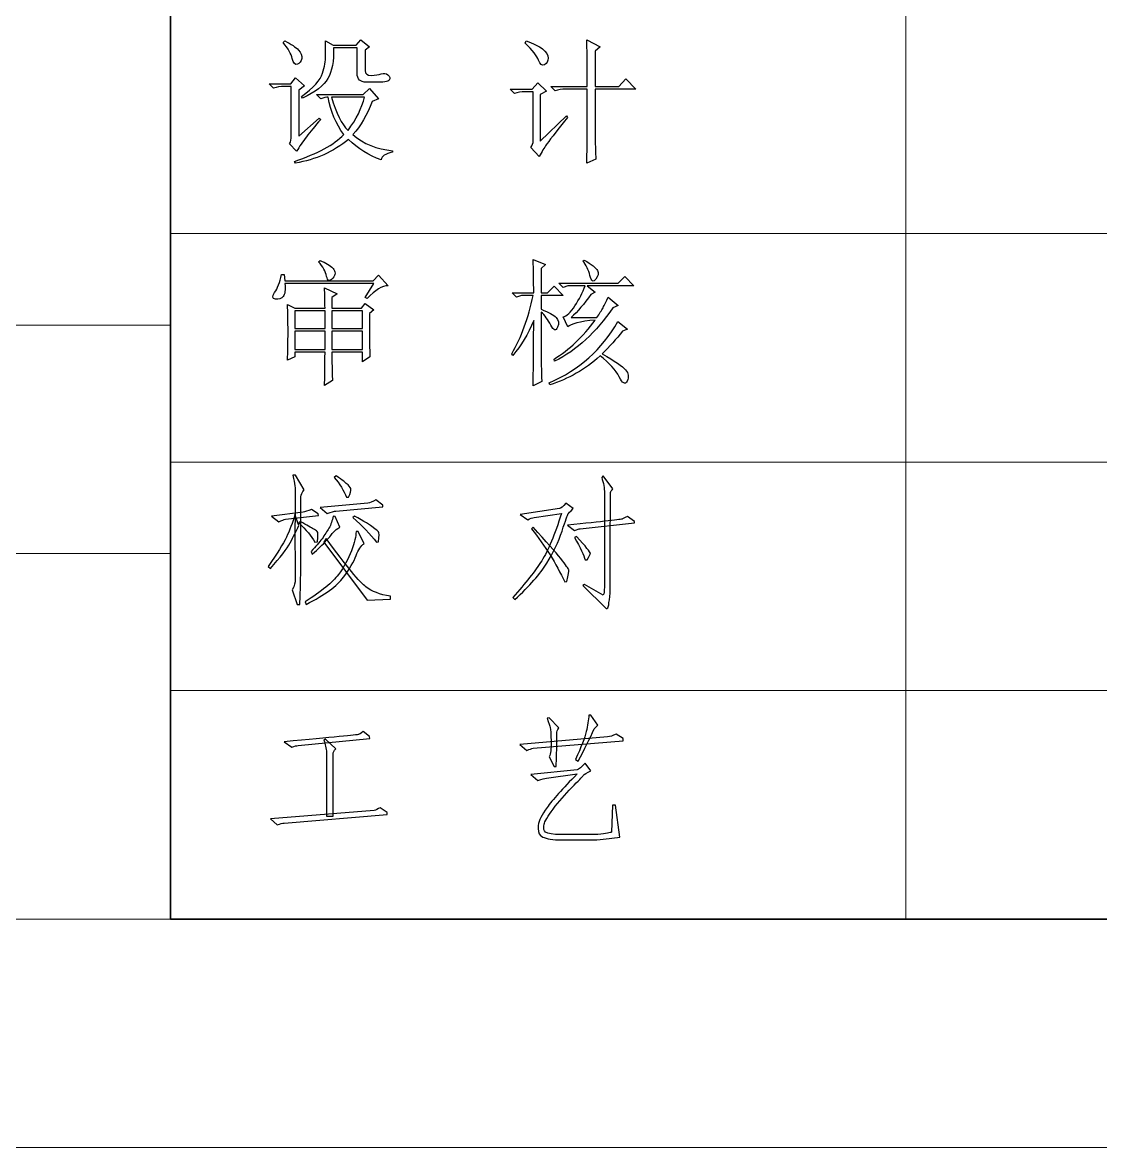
# Model space of a CAD drawing. Header units: millimetres. Extents: x 958 to 3026, y 447 to 1692.
# Drawn here: x 1057 to 1155.8, y 447.1 to 550.3 of the extents above; entities that cross this region are included whole.
import ezdxf

# ---------------------------------------------------------------- set-up
doc = ezdxf.new("R2010")
doc.units = ezdxf.units.MM
doc.layers.add('layer 1', color=7, linetype='Continuous')

msp = doc.modelspace()

# ---------------------------------------------------------------- linework, layer by layer
at = {"layer": 'layer 1', "lineweight": 35}
for points in [[(1070.528, 1671.519), (1070.528, 1671.519), (1070.528, 468.048), (1070.528, 468.048)], [(1070.528, 468.048), (1070.528, 468.048), (1880.183, 468.048), (1880.183, 468.048)]]:
    msp.add_open_spline(points, degree=3, dxfattribs=at)
at = {"layer": 'layer 1', "color": 1, "lineweight": 9}
for points in [[(1070.528, 656.745), (1070.528, 656.745), (1070.528, 468.048), (1070.528, 468.048)], [(1137.999, 656.745), (1137.999, 656.745), (1137.999, 468.048), (1137.999, 468.048)], [(1340.413, 530.947), (1340.413, 530.947), (1070.528, 530.947), (1070.528, 530.947)], [(1070.528, 522.56), (1070.528, 522.56), (958.076, 522.56), (958.076, 522.56)], [(1070.528, 522.56), (1070.528, 522.56), (1070.528, 522.56), (1070.528, 522.56)], [(1340.413, 509.98), (1340.413, 509.98), (1070.528, 509.98), (1070.528, 509.98)], [(1070.528, 501.594), (1070.528, 501.594), (958.076, 501.594), (958.076, 501.594)], [(1070.528, 501.594), (1070.528, 501.594), (1070.528, 501.594), (1070.528, 501.594)], [(1610.298, 489.014), (1610.298, 489.014), (1070.528, 489.014), (1070.528, 489.014)], [(1070.528, 468.048), (1070.528, 468.048), (958.076, 468.048), (958.076, 468.048)], [(1070.528, 468.048), (1070.528, 468.048), (1070.528, 468.048), (1070.528, 468.048)], [(958.076, 447.081), (958.076, 447.081), (1902.673, 447.081), (1902.673, 447.081)]]:
    msp.add_open_spline(points, degree=3, dxfattribs=at)
at = {"layer": 'layer 1', "color": 1}
for points, knots in [([(1080.878, 548.486), (1081.335, 547.928), (1081.614, 547.437), (1081.712, 547.01), (1081.712, 547.01), (1081.811, 546.584), (1081.966, 546.412), (1082.18, 546.494), (1082.18, 546.494), (1082.392, 546.576), (1082.524, 546.747), (1082.572, 547.01), (1082.572, 547.01), (1082.622, 547.272), (1082.524, 547.534), (1082.276, 547.796), (1082.276, 547.796), (1082.031, 548.058), (1081.614, 548.337), (1081.025, 548.632), (1081.025, 548.632), (1081.025, 548.632), (1080.878, 548.486), (1080.878, 548.486)], [0, 0, 0, 0, 0.1666667, 0.1666667, 0.1666667, 0.1666667, 0.3333333, 0.3333333, 0.3333333, 0.3333333, 0.5, 0.5, 0.5, 0.5, 0.6666667, 0.6666667, 0.6666667, 0.6666667, 0.8333333, 0.8333333, 0.8333333, 0.8333333, 1, 1, 1, 1]), ([(1088.394, 545.93), (1088.394, 545.93), (1088.394, 547.796), (1088.394, 547.796), (1088.394, 547.796), (1088.394, 547.796), (1088.789, 548.091), (1088.789, 548.091), (1088.789, 548.091), (1088.789, 548.091), (1088.002, 548.731), (1088.002, 548.731), (1088.002, 548.731), (1088.002, 548.731), (1087.56, 548.238), (1087.56, 548.238), (1087.56, 548.238), (1087.56, 548.238), (1085.447, 548.238), (1085.447, 548.238), (1085.447, 548.238), (1085.447, 548.238), (1084.759, 548.632), (1084.759, 548.632), (1084.759, 548.632), (1084.759, 548.173), (1084.759, 547.714), (1084.759, 547.257), (1084.759, 547.257), (1084.759, 546.798), (1084.669, 546.265), (1084.488, 545.659), (1084.488, 545.659), (1084.308, 545.053), (1083.662, 544.341), (1082.547, 543.521), (1082.547, 543.521), (1082.547, 543.521), (1082.645, 543.374), (1082.645, 543.374), (1082.645, 543.374), (1083.826, 543.932), (1084.604, 544.538), (1084.981, 545.192), (1084.981, 545.192), (1085.356, 545.848), (1085.528, 546.781), (1085.497, 547.993), (1085.497, 547.993), (1085.497, 547.993), (1087.659, 547.993), (1087.659, 547.993), (1087.659, 547.993), (1087.659, 547.993), (1087.659, 545.634), (1087.659, 545.634), (1087.659, 545.634), (1087.659, 545.11), (1087.937, 544.848), (1088.493, 544.848), (1088.493, 544.848), (1088.493, 544.848), (1089.279, 544.848), (1089.279, 544.848), (1089.279, 544.848), (1090.065, 544.817), (1090.508, 544.882), (1090.606, 545.045), (1090.606, 545.045), (1090.705, 545.209), (1090.663, 545.364), (1090.485, 545.513), (1090.485, 545.513), (1090.305, 545.659), (1090.099, 545.691), (1089.871, 545.609), (1089.871, 545.609), (1089.64, 545.527), (1089.338, 545.479), (1088.961, 545.462), (1088.961, 545.462), (1088.583, 545.445), (1088.394, 545.603), (1088.394, 545.93)], [0, 0, 0, 0, 0.047619, 0.047619, 0.047619, 0.047619, 0.0952381, 0.0952381, 0.0952381, 0.0952381, 0.1428571, 0.1428571, 0.1428571, 0.1428571, 0.1904762, 0.1904762, 0.1904762, 0.1904762, 0.2380952, 0.2380952, 0.2380952, 0.2380952, 0.2857143, 0.2857143, 0.2857143, 0.2857143, 0.3333333, 0.3333333, 0.3333333, 0.3333333, 0.3809524, 0.3809524, 0.3809524, 0.3809524, 0.4285714, 0.4285714, 0.4285714, 0.4285714, 0.4761905, 0.4761905, 0.4761905, 0.4761905, 0.5238095, 0.5238095, 0.5238095, 0.5238095, 0.5714286, 0.5714286, 0.5714286, 0.5714286, 0.6190476, 0.6190476, 0.6190476, 0.6190476, 0.6666667, 0.6666667, 0.6666667, 0.6666667, 0.7142857, 0.7142857, 0.7142857, 0.7142857, 0.7619048, 0.7619048, 0.7619048, 0.7619048, 0.8095238, 0.8095238, 0.8095238, 0.8095238, 0.8571429, 0.8571429, 0.8571429, 0.8571429, 0.9047619, 0.9047619, 0.9047619, 0.9047619, 0.952381, 0.952381, 0.952381, 0.952381, 1, 1, 1, 1]), ([(1103.068, 548.435), (1103.756, 547.781), (1104.165, 547.257), (1104.297, 546.863), (1104.297, 546.863), (1104.427, 546.471), (1104.607, 546.33), (1104.835, 546.446), (1104.835, 546.446), (1105.066, 546.561), (1105.179, 546.764), (1105.179, 547.06), (1105.179, 547.06), (1105.179, 547.353), (1105.007, 547.632), (1104.663, 547.894), (1104.663, 547.894), (1104.32, 548.156), (1103.821, 548.402), (1103.167, 548.632), (1103.167, 548.632), (1103.167, 548.632), (1103.068, 548.435), (1103.068, 548.435)], [0, 0, 0, 0, 0.1666667, 0.1666667, 0.1666667, 0.1666667, 0.3333333, 0.3333333, 0.3333333, 0.3333333, 0.5, 0.5, 0.5, 0.5, 0.6666667, 0.6666667, 0.6666667, 0.6666667, 0.8333333, 0.8333333, 0.8333333, 0.8333333, 1, 1, 1, 1]), ([(1108.767, 544.456), (1108.767, 544.456), (1105.427, 544.456), (1105.427, 544.456), (1105.427, 544.456), (1105.427, 544.456), (1105.819, 544.062), (1105.819, 544.062), (1105.819, 544.062), (1106.114, 544.16), (1106.441, 544.208), (1106.802, 544.208), (1106.802, 544.208), (1106.802, 544.208), (1108.767, 544.208), (1108.767, 544.208), (1108.767, 544.208), (1108.767, 544.208), (1108.767, 539.837), (1108.767, 539.837), (1108.767, 539.837), (1108.767, 539.313), (1108.752, 538.51), (1108.718, 537.428), (1108.718, 537.428), (1108.718, 537.428), (1109.553, 537.772), (1109.553, 537.772), (1109.553, 537.772), (1109.521, 538.394), (1109.505, 539), (1109.505, 539.59), (1109.505, 539.59), (1109.505, 539.59), (1109.505, 544.208), (1109.505, 544.208), (1109.505, 544.208), (1109.505, 544.208), (1113.239, 544.208), (1113.239, 544.208), (1113.239, 544.208), (1113.239, 544.208), (1112.306, 545.144), (1112.306, 545.144), (1112.306, 545.144), (1112.306, 545.144), (1111.666, 544.456), (1111.666, 544.456), (1111.666, 544.456), (1111.666, 544.456), (1109.505, 544.456), (1109.505, 544.456), (1109.505, 544.456), (1109.505, 544.456), (1109.505, 547.699), (1109.505, 547.699), (1109.505, 547.699), (1109.505, 547.699), (1109.947, 548.091), (1109.947, 548.091), (1109.947, 548.091), (1109.947, 548.091), (1108.718, 548.731), (1108.718, 548.731), (1108.718, 548.731), (1108.752, 548.075), (1108.767, 546.651), (1108.767, 544.456)], [0, 0, 0, 0, 0.0588235, 0.0588235, 0.0588235, 0.0588235, 0.1176471, 0.1176471, 0.1176471, 0.1176471, 0.1764706, 0.1764706, 0.1764706, 0.1764706, 0.2352941, 0.2352941, 0.2352941, 0.2352941, 0.2941176, 0.2941176, 0.2941176, 0.2941176, 0.3529412, 0.3529412, 0.3529412, 0.3529412, 0.4117647, 0.4117647, 0.4117647, 0.4117647, 0.4705882, 0.4705882, 0.4705882, 0.4705882, 0.5294118, 0.5294118, 0.5294118, 0.5294118, 0.5882353, 0.5882353, 0.5882353, 0.5882353, 0.6470588, 0.6470588, 0.6470588, 0.6470588, 0.7058824, 0.7058824, 0.7058824, 0.7058824, 0.7647059, 0.7647059, 0.7647059, 0.7647059, 0.8235294, 0.8235294, 0.8235294, 0.8235294, 0.8823529, 0.8823529, 0.8823529, 0.8823529, 0.9411765, 0.9411765, 0.9411765, 0.9411765, 1, 1, 1, 1]), ([(1082.302, 539.885), (1082.302, 539.885), (1082.302, 544.112), (1082.302, 544.112), (1082.302, 544.112), (1082.302, 544.112), (1082.843, 544.504), (1082.843, 544.504), (1082.843, 544.504), (1082.843, 544.504), (1082.008, 545.242), (1082.008, 545.242), (1082.008, 545.242), (1082.008, 545.242), (1081.566, 544.701), (1081.566, 544.701), (1081.566, 544.701), (1081.566, 544.701), (1079.599, 544.701), (1079.599, 544.701), (1079.599, 544.701), (1079.599, 544.701), (1079.993, 544.307), (1079.993, 544.307), (1079.993, 544.307), (1080.287, 544.406), (1080.616, 544.456), (1080.974, 544.456), (1080.974, 544.456), (1080.974, 544.456), (1081.614, 544.456), (1081.614, 544.456), (1081.614, 544.456), (1081.614, 544.456), (1081.614, 539.885), (1081.614, 539.885), (1081.614, 539.885), (1081.614, 539.623), (1081.566, 539.395), (1081.467, 539.198), (1081.467, 539.198), (1081.467, 539.198), (1082.104, 538.51), (1082.104, 538.51), (1082.104, 538.51), (1082.367, 538.935), (1082.671, 539.378), (1083.014, 539.837), (1083.014, 539.837), (1083.358, 540.294), (1083.792, 540.818), (1084.316, 541.41), (1084.316, 541.41), (1084.316, 541.41), (1084.17, 541.556), (1084.17, 541.556), (1084.17, 541.556), (1084.17, 541.556), (1082.302, 539.885), (1082.302, 539.885)], [0, 0, 0, 0, 0.0666667, 0.0666667, 0.0666667, 0.0666667, 0.1333333, 0.1333333, 0.1333333, 0.1333333, 0.2, 0.2, 0.2, 0.2, 0.2666667, 0.2666667, 0.2666667, 0.2666667, 0.3333333, 0.3333333, 0.3333333, 0.3333333, 0.4, 0.4, 0.4, 0.4, 0.4666667, 0.4666667, 0.4666667, 0.4666667, 0.5333333, 0.5333333, 0.5333333, 0.5333333, 0.6, 0.6, 0.6, 0.6, 0.6666667, 0.6666667, 0.6666667, 0.6666667, 0.7333333, 0.7333333, 0.7333333, 0.7333333, 0.8, 0.8, 0.8, 0.8, 0.8666667, 0.8666667, 0.8666667, 0.8666667, 0.9333333, 0.9333333, 0.9333333, 0.9333333, 1, 1, 1, 1]), ([(1083.924, 543.718), (1083.924, 543.718), (1084.316, 543.326), (1084.316, 543.326), (1084.316, 543.326), (1084.612, 543.422), (1084.841, 543.473), (1085.004, 543.473), (1085.004, 543.473), (1085.004, 543.473), (1085.004, 543.473), (1085.004, 543.473), (1085.004, 543.473), (1085.235, 542.162), (1085.709, 541.015), (1086.43, 540.032), (1086.43, 540.032), (1085.545, 539.116), (1084.038, 538.296), (1081.91, 537.575), (1081.91, 537.575), (1081.91, 537.575), (1082.008, 537.428), (1082.008, 537.428), (1082.008, 537.428), (1083.843, 537.724), (1085.463, 538.443), (1086.872, 539.59), (1086.872, 539.59), (1087.723, 538.738), (1088.724, 538.116), (1089.871, 537.724), (1089.871, 537.724), (1089.902, 538.051), (1090.246, 538.279), (1090.902, 538.411), (1090.902, 538.411), (1090.902, 538.411), (1090.902, 538.558), (1090.902, 538.558), (1090.902, 538.558), (1089.459, 538.69), (1088.248, 539.181), (1087.264, 540.032), (1087.264, 540.032), (1087.986, 540.818), (1088.575, 541.835), (1089.034, 543.078), (1089.034, 543.078), (1089.034, 543.078), (1089.623, 543.326), (1089.623, 543.326), (1089.623, 543.326), (1089.623, 543.326), (1088.789, 544.259), (1088.789, 544.259), (1088.789, 544.259), (1088.789, 544.259), (1088.199, 543.718), (1088.199, 543.718), (1088.199, 543.718), (1088.199, 543.718), (1083.924, 543.718), (1083.924, 543.718)], [0, 0, 0, 0, 0.0625, 0.0625, 0.0625, 0.0625, 0.125, 0.125, 0.125, 0.125, 0.1875, 0.1875, 0.1875, 0.1875, 0.25, 0.25, 0.25, 0.25, 0.3125, 0.3125, 0.3125, 0.3125, 0.375, 0.375, 0.375, 0.375, 0.4375, 0.4375, 0.4375, 0.4375, 0.5, 0.5, 0.5, 0.5, 0.5625, 0.5625, 0.5625, 0.5625, 0.625, 0.625, 0.625, 0.625, 0.6875, 0.6875, 0.6875, 0.6875, 0.75, 0.75, 0.75, 0.75, 0.8125, 0.8125, 0.8125, 0.8125, 0.875, 0.875, 0.875, 0.875, 0.9375, 0.9375, 0.9375, 0.9375, 1, 1, 1, 1]), ([(1104.443, 539.443), (1104.443, 539.443), (1104.443, 543.718), (1104.443, 543.718), (1104.443, 543.718), (1104.443, 543.718), (1105.033, 544.014), (1105.033, 544.014), (1105.033, 544.014), (1105.033, 544.014), (1104.246, 544.8), (1104.246, 544.8), (1104.246, 544.8), (1104.246, 544.8), (1103.705, 544.208), (1103.705, 544.208), (1103.705, 544.208), (1103.705, 544.208), (1101.69, 544.208), (1101.69, 544.208), (1101.69, 544.208), (1101.69, 544.208), (1102.085, 543.816), (1102.085, 543.816), (1102.085, 543.816), (1102.38, 543.915), (1102.707, 543.963), (1103.068, 543.963), (1103.068, 543.963), (1103.068, 543.963), (1103.804, 543.963), (1103.804, 543.963), (1103.804, 543.963), (1103.804, 543.963), (1103.804, 539.787), (1103.804, 539.787), (1103.804, 539.787), (1103.804, 539.787), (1103.804, 539.68), (1103.804, 539.468), (1103.804, 539.468), (1103.804, 539.254), (1103.739, 539.051), (1103.607, 538.854), (1103.607, 538.854), (1103.607, 538.854), (1104.345, 538.017), (1104.345, 538.017), (1104.345, 538.017), (1104.607, 538.476), (1104.827, 538.837), (1105.007, 539.099), (1105.007, 539.099), (1105.188, 539.361), (1105.836, 540.195), (1106.949, 541.604), (1106.949, 541.604), (1106.949, 541.604), (1106.85, 541.753), (1106.85, 541.753), (1106.85, 541.753), (1106.85, 541.753), (1104.443, 539.443), (1104.443, 539.443)], [0, 0, 0, 0, 0.0625, 0.0625, 0.0625, 0.0625, 0.125, 0.125, 0.125, 0.125, 0.1875, 0.1875, 0.1875, 0.1875, 0.25, 0.25, 0.25, 0.25, 0.3125, 0.3125, 0.3125, 0.3125, 0.375, 0.375, 0.375, 0.375, 0.4375, 0.4375, 0.4375, 0.4375, 0.5, 0.5, 0.5, 0.5, 0.5625, 0.5625, 0.5625, 0.5625, 0.625, 0.625, 0.625, 0.625, 0.6875, 0.6875, 0.6875, 0.6875, 0.75, 0.75, 0.75, 0.75, 0.8125, 0.8125, 0.8125, 0.8125, 0.875, 0.875, 0.875, 0.875, 0.9375, 0.9375, 0.9375, 0.9375, 1, 1, 1, 1]), ([(1085.3, 543.473), (1085.3, 543.473), (1088.346, 543.473), (1088.346, 543.473), (1088.346, 543.473), (1088.084, 542.458), (1087.577, 541.441), (1086.822, 540.426), (1086.822, 540.426), (1086.233, 540.982), (1085.725, 541.999), (1085.3, 543.473)], [0, 0, 0, 0, 0.3333333, 0.3333333, 0.3333333, 0.3333333, 0.6666667, 0.6666667, 0.6666667, 0.6666667, 1, 1, 1, 1]), ([(1084.119, 528.373), (1084.514, 527.914), (1084.759, 527.466), (1084.857, 527.023), (1084.857, 527.023), (1084.956, 526.581), (1085.145, 526.522), (1085.421, 526.851), (1085.421, 526.851), (1085.7, 527.178), (1085.709, 527.48), (1085.447, 527.759), (1085.447, 527.759), (1085.184, 528.038), (1084.792, 528.275), (1084.268, 528.472), (1084.268, 528.472), (1084.268, 528.472), (1084.119, 528.373), (1084.119, 528.373)], [0, 0, 0, 0, 0.2, 0.2, 0.2, 0.2, 0.4, 0.4, 0.4, 0.4, 0.6, 0.6, 0.6, 0.6, 0.8, 0.8, 0.8, 0.8, 1, 1, 1, 1]), ([(1104.542, 519.725), (1104.542, 519.725), (1104.542, 523.754), (1104.542, 523.754), (1104.542, 523.754), (1104.869, 523.459), (1105.165, 523.058), (1105.427, 522.551), (1105.427, 522.551), (1105.689, 522.044), (1105.892, 521.976), (1106.041, 522.354), (1106.041, 522.354), (1106.188, 522.731), (1106.146, 523.033), (1105.917, 523.264), (1105.917, 523.264), (1105.689, 523.492), (1105.23, 523.738), (1104.542, 524), (1104.542, 524), (1104.542, 524), (1104.542, 525.279), (1104.542, 525.279), (1104.542, 525.279), (1104.542, 525.279), (1106.557, 525.279), (1106.557, 525.279), (1106.557, 525.279), (1106.557, 525.279), (1105.72, 526.113), (1105.72, 526.113), (1105.72, 526.113), (1105.72, 526.113), (1105.131, 525.524), (1105.131, 525.524), (1105.131, 525.524), (1105.131, 525.524), (1104.542, 525.524), (1104.542, 525.524), (1104.542, 525.524), (1104.542, 525.524), (1104.542, 527.734), (1104.542, 527.734), (1104.542, 527.734), (1104.542, 527.734), (1104.934, 528.128), (1104.934, 528.128), (1104.934, 528.128), (1104.934, 528.128), (1103.804, 528.57), (1103.804, 528.57), (1103.804, 528.57), (1103.837, 527.621), (1103.854, 526.604), (1103.854, 525.524), (1103.854, 525.524), (1103.854, 525.524), (1101.888, 525.524), (1101.888, 525.524), (1101.888, 525.524), (1101.888, 525.524), (1102.282, 525.13), (1102.282, 525.13), (1102.282, 525.13), (1102.282, 525.13), (1102.724, 525.279), (1102.724, 525.279), (1102.724, 525.279), (1102.724, 525.279), (1103.804, 525.279), (1103.804, 525.279), (1103.804, 525.279), (1103.378, 523.214), (1102.724, 521.429), (1101.839, 519.922), (1101.839, 519.922), (1101.839, 519.922), (1101.938, 519.775), (1101.938, 519.775), (1101.938, 519.775), (1102.691, 520.658), (1103.33, 521.723), (1103.854, 522.968), (1103.854, 522.968), (1103.854, 520.905), (1103.837, 518.907), (1103.804, 516.974), (1103.804, 516.974), (1103.804, 516.974), (1104.59, 517.366), (1104.59, 517.366), (1104.59, 517.366), (1104.559, 518.513), (1104.542, 519.299), (1104.542, 519.725)], [0, 0, 0, 0, 0.0416667, 0.0416667, 0.0416667, 0.0416667, 0.0833333, 0.0833333, 0.0833333, 0.0833333, 0.125, 0.125, 0.125, 0.125, 0.1666667, 0.1666667, 0.1666667, 0.1666667, 0.2083333, 0.2083333, 0.2083333, 0.2083333, 0.25, 0.25, 0.25, 0.25, 0.2916667, 0.2916667, 0.2916667, 0.2916667, 0.3333333, 0.3333333, 0.3333333, 0.3333333, 0.375, 0.375, 0.375, 0.375, 0.4166667, 0.4166667, 0.4166667, 0.4166667, 0.4583333, 0.4583333, 0.4583333, 0.4583333, 0.5, 0.5, 0.5, 0.5, 0.5416667, 0.5416667, 0.5416667, 0.5416667, 0.5833333, 0.5833333, 0.5833333, 0.5833333, 0.625, 0.625, 0.625, 0.625, 0.6666667, 0.6666667, 0.6666667, 0.6666667, 0.7083333, 0.7083333, 0.7083333, 0.7083333, 0.75, 0.75, 0.75, 0.75, 0.7916667, 0.7916667, 0.7916667, 0.7916667, 0.8333333, 0.8333333, 0.8333333, 0.8333333, 0.875, 0.875, 0.875, 0.875, 0.9166667, 0.9166667, 0.9166667, 0.9166667, 0.9583333, 0.9583333, 0.9583333, 0.9583333, 1, 1, 1, 1]), ([(1108.375, 528.424), (1108.67, 528.063), (1108.882, 527.621), (1109.014, 527.097), (1109.014, 527.097), (1109.144, 526.572), (1109.324, 526.457), (1109.553, 526.753), (1109.553, 526.753), (1109.784, 527.046), (1109.832, 527.317), (1109.702, 527.562), (1109.702, 527.562), (1109.57, 527.809), (1109.161, 528.128), (1108.473, 528.52), (1108.473, 528.52), (1108.473, 528.52), (1108.375, 528.424), (1108.375, 528.424)], [0, 0, 0, 0, 0.2, 0.2, 0.2, 0.2, 0.4, 0.4, 0.4, 0.4, 0.6, 0.6, 0.6, 0.6, 0.8, 0.8, 0.8, 0.8, 1, 1, 1, 1]), ([(1088.394, 525.082), (1088.394, 525.082), (1088.591, 524.983), (1088.591, 524.983), (1088.591, 524.983), (1089.313, 525.769), (1089.952, 526.161), (1090.508, 526.161), (1090.508, 526.161), (1090.508, 526.161), (1089.623, 527.145), (1089.623, 527.145), (1089.623, 527.145), (1089.623, 527.145), (1089.132, 526.604), (1089.132, 526.604), (1089.132, 526.604), (1089.132, 526.604), (1081.025, 526.604), (1081.025, 526.604), (1081.025, 526.604), (1081.025, 526.604), (1080.974, 527.195), (1080.974, 527.195), (1080.974, 527.195), (1080.974, 527.195), (1080.729, 527.195), (1080.729, 527.195), (1080.729, 527.195), (1080.566, 526.474), (1080.354, 525.924), (1080.092, 525.547), (1080.092, 525.547), (1079.83, 525.172), (1079.853, 524.966), (1080.165, 524.935), (1080.165, 524.935), (1080.475, 524.901), (1080.712, 524.983), (1080.878, 525.18), (1080.878, 525.18), (1081.042, 525.375), (1081.09, 525.769), (1081.025, 526.358), (1081.025, 526.358), (1081.025, 526.358), (1089.181, 526.358), (1089.181, 526.358), (1089.181, 526.358), (1089.181, 526.358), (1088.394, 525.082), (1088.394, 525.082)], [0, 0, 0, 0, 0.0769231, 0.0769231, 0.0769231, 0.0769231, 0.1538462, 0.1538462, 0.1538462, 0.1538462, 0.2307692, 0.2307692, 0.2307692, 0.2307692, 0.3076923, 0.3076923, 0.3076923, 0.3076923, 0.3846154, 0.3846154, 0.3846154, 0.3846154, 0.4615385, 0.4615385, 0.4615385, 0.4615385, 0.5384615, 0.5384615, 0.5384615, 0.5384615, 0.6153846, 0.6153846, 0.6153846, 0.6153846, 0.6923077, 0.6923077, 0.6923077, 0.6923077, 0.7692308, 0.7692308, 0.7692308, 0.7692308, 0.8461538, 0.8461538, 0.8461538, 0.8461538, 0.9230769, 0.9230769, 0.9230769, 0.9230769, 1, 1, 1, 1]), ([(1107.293, 523.264), (1107.884, 523.788), (1108.49, 524.493), (1109.11, 525.375), (1109.11, 525.375), (1109.11, 525.375), (1109.505, 525.572), (1109.505, 525.572), (1109.505, 525.572), (1109.505, 525.572), (1108.767, 526.161), (1108.767, 526.161), (1108.767, 526.161), (1108.767, 526.161), (1113.042, 526.161), (1113.042, 526.161), (1113.042, 526.161), (1113.042, 526.161), (1112.207, 526.998), (1112.207, 526.998), (1112.207, 526.998), (1112.207, 526.998), (1111.618, 526.409), (1111.618, 526.409), (1111.618, 526.409), (1111.618, 526.409), (1106.163, 526.409), (1106.163, 526.409), (1106.163, 526.409), (1106.163, 526.409), (1106.557, 526.015), (1106.557, 526.015), (1106.557, 526.015), (1106.557, 526.015), (1106.999, 526.161), (1106.999, 526.161), (1106.999, 526.161), (1106.999, 526.161), (1108.572, 526.161), (1108.572, 526.161), (1108.572, 526.161), (1108.341, 525.541), (1108.031, 524.927), (1107.637, 524.321), (1107.637, 524.321), (1107.245, 523.712), (1106.884, 523.377), (1106.557, 523.312), (1106.557, 523.312), (1106.557, 523.312), (1106.999, 522.379), (1106.999, 522.379), (1106.999, 522.379), (1107.261, 522.673), (1108.096, 522.886), (1109.505, 523.016), (1109.505, 523.016), (1108.358, 521.478), (1107.098, 520.282), (1105.72, 519.431), (1105.72, 519.431), (1105.72, 519.431), (1105.771, 519.234), (1105.771, 519.234), (1105.771, 519.234), (1107.8, 520.249), (1109.586, 521.886), (1111.125, 524.149), (1111.125, 524.149), (1111.125, 524.149), (1111.618, 524.344), (1111.618, 524.344), (1111.618, 524.344), (1111.618, 524.344), (1110.683, 525.13), (1110.683, 525.13), (1110.683, 525.13), (1110.519, 524.738), (1110.364, 524.411), (1110.218, 524.149), (1110.218, 524.149), (1110.069, 523.887), (1109.882, 523.591), (1109.651, 523.264), (1109.651, 523.264), (1109.651, 523.264), (1107.293, 523.264), (1107.293, 523.264)], [0, 0, 0, 0, 0.0454545, 0.0454545, 0.0454545, 0.0454545, 0.0909091, 0.0909091, 0.0909091, 0.0909091, 0.1363636, 0.1363636, 0.1363636, 0.1363636, 0.1818182, 0.1818182, 0.1818182, 0.1818182, 0.2272727, 0.2272727, 0.2272727, 0.2272727, 0.2727273, 0.2727273, 0.2727273, 0.2727273, 0.3181818, 0.3181818, 0.3181818, 0.3181818, 0.3636364, 0.3636364, 0.3636364, 0.3636364, 0.4090909, 0.4090909, 0.4090909, 0.4090909, 0.4545455, 0.4545455, 0.4545455, 0.4545455, 0.5, 0.5, 0.5, 0.5, 0.5454545, 0.5454545, 0.5454545, 0.5454545, 0.5909091, 0.5909091, 0.5909091, 0.5909091, 0.6363636, 0.6363636, 0.6363636, 0.6363636, 0.6818182, 0.6818182, 0.6818182, 0.6818182, 0.7272727, 0.7272727, 0.7272727, 0.7272727, 0.7727273, 0.7727273, 0.7727273, 0.7727273, 0.8181818, 0.8181818, 0.8181818, 0.8181818, 0.8636364, 0.8636364, 0.8636364, 0.8636364, 0.9090909, 0.9090909, 0.9090909, 0.9090909, 0.9545455, 0.9545455, 0.9545455, 0.9545455, 1, 1, 1, 1]), ([(1084.711, 524.098), (1084.711, 524.098), (1081.958, 524.098), (1081.958, 524.098), (1081.958, 524.098), (1081.958, 524.098), (1081.27, 524.442), (1081.27, 524.442), (1081.27, 524.442), (1081.304, 523.754), (1081.318, 522.92), (1081.318, 521.937), (1081.318, 521.937), (1081.318, 520.953), (1081.304, 520.085), (1081.27, 519.333), (1081.27, 519.333), (1081.27, 519.333), (1081.958, 519.626), (1081.958, 519.626), (1081.958, 519.626), (1081.958, 519.626), (1081.958, 520.069), (1081.958, 520.069), (1081.958, 520.069), (1081.958, 520.069), (1084.711, 520.069), (1084.711, 520.069), (1084.711, 520.069), (1084.711, 518.628), (1084.694, 517.611), (1084.66, 517.022), (1084.66, 517.022), (1084.66, 517.022), (1085.398, 517.465), (1085.398, 517.465), (1085.398, 517.465), (1085.365, 517.825), (1085.348, 518.693), (1085.348, 520.069), (1085.348, 520.069), (1085.348, 520.069), (1088.149, 520.069), (1088.149, 520.069), (1088.149, 520.069), (1088.149, 520.069), (1088.149, 519.184), (1088.149, 519.184), (1088.149, 519.184), (1088.149, 519.184), (1088.837, 519.626), (1088.837, 519.626), (1088.837, 519.626), (1088.805, 520.15), (1088.789, 521.478), (1088.789, 523.608), (1088.789, 523.608), (1088.789, 523.608), (1089.181, 523.952), (1089.181, 523.952), (1089.181, 523.952), (1089.181, 523.952), (1088.394, 524.541), (1088.394, 524.541), (1088.394, 524.541), (1088.394, 524.541), (1088.051, 524.098), (1088.051, 524.098), (1088.051, 524.098), (1088.051, 524.098), (1085.348, 524.098), (1085.348, 524.098), (1085.348, 524.098), (1085.348, 524.098), (1085.348, 525.082), (1085.348, 525.082), (1085.348, 525.082), (1085.348, 525.082), (1085.841, 525.426), (1085.841, 525.426), (1085.841, 525.426), (1085.841, 525.426), (1084.66, 525.966), (1084.66, 525.966), (1084.66, 525.966), (1084.694, 525.442), (1084.711, 524.82), (1084.711, 524.098)], [0, 0, 0, 0, 0.0454545, 0.0454545, 0.0454545, 0.0454545, 0.0909091, 0.0909091, 0.0909091, 0.0909091, 0.1363636, 0.1363636, 0.1363636, 0.1363636, 0.1818182, 0.1818182, 0.1818182, 0.1818182, 0.2272727, 0.2272727, 0.2272727, 0.2272727, 0.2727273, 0.2727273, 0.2727273, 0.2727273, 0.3181818, 0.3181818, 0.3181818, 0.3181818, 0.3636364, 0.3636364, 0.3636364, 0.3636364, 0.4090909, 0.4090909, 0.4090909, 0.4090909, 0.4545455, 0.4545455, 0.4545455, 0.4545455, 0.5, 0.5, 0.5, 0.5, 0.5454545, 0.5454545, 0.5454545, 0.5454545, 0.5909091, 0.5909091, 0.5909091, 0.5909091, 0.6363636, 0.6363636, 0.6363636, 0.6363636, 0.6818182, 0.6818182, 0.6818182, 0.6818182, 0.7272727, 0.7272727, 0.7272727, 0.7272727, 0.7727273, 0.7727273, 0.7727273, 0.7727273, 0.8181818, 0.8181818, 0.8181818, 0.8181818, 0.8636364, 0.8636364, 0.8636364, 0.8636364, 0.9090909, 0.9090909, 0.9090909, 0.9090909, 0.9545455, 0.9545455, 0.9545455, 0.9545455, 1, 1, 1, 1]), ([(1081.958, 523.853), (1081.958, 523.853), (1084.711, 523.853), (1084.711, 523.853), (1084.711, 523.853), (1084.711, 523.853), (1084.711, 522.23), (1084.711, 522.23), (1084.711, 522.23), (1084.711, 522.23), (1081.958, 522.23), (1081.958, 522.23), (1081.958, 522.23), (1081.958, 522.23), (1081.958, 523.853), (1081.958, 523.853)], [0, 0, 0, 0, 0.25, 0.25, 0.25, 0.25, 0.5, 0.5, 0.5, 0.5, 0.75, 0.75, 0.75, 0.75, 1, 1, 1, 1]), ([(1085.348, 523.853), (1085.348, 523.853), (1088.149, 523.853), (1088.149, 523.853), (1088.149, 523.853), (1088.149, 523.853), (1088.149, 522.23), (1088.149, 522.23), (1088.149, 522.23), (1088.149, 522.23), (1085.348, 522.23), (1085.348, 522.23), (1085.348, 522.23), (1085.348, 522.23), (1085.348, 523.853), (1085.348, 523.853)], [0, 0, 0, 0, 0.25, 0.25, 0.25, 0.25, 0.5, 0.5, 0.5, 0.5, 0.75, 0.75, 0.75, 0.75, 1, 1, 1, 1]), ([(1111.568, 522.87), (1110.127, 520.314), (1108.031, 518.448), (1105.278, 517.267), (1105.278, 517.267), (1105.278, 517.267), (1105.328, 517.073), (1105.328, 517.073), (1105.328, 517.073), (1107.031, 517.597), (1108.572, 518.479), (1109.947, 519.725), (1109.947, 519.725), (1110.798, 519.071), (1111.379, 518.431), (1111.691, 517.808), (1111.691, 517.808), (1112.002, 517.186), (1112.249, 517.056), (1112.427, 517.416), (1112.427, 517.416), (1112.608, 517.775), (1112.559, 518.121), (1112.281, 518.448), (1112.281, 518.448), (1112.002, 518.775), (1111.291, 519.266), (1110.144, 519.922), (1110.144, 519.922), (1110.798, 520.576), (1111.421, 521.266), (1112.01, 521.985), (1112.01, 521.985), (1112.01, 521.985), (1112.453, 522.182), (1112.453, 522.182), (1112.453, 522.182), (1112.453, 522.182), (1111.568, 522.87), (1111.568, 522.87)], [0, 0, 0, 0, 0.1, 0.1, 0.1, 0.1, 0.2, 0.2, 0.2, 0.2, 0.3, 0.3, 0.3, 0.3, 0.4, 0.4, 0.4, 0.4, 0.5, 0.5, 0.5, 0.5, 0.6, 0.6, 0.6, 0.6, 0.7, 0.7, 0.7, 0.7, 0.8, 0.8, 0.8, 0.8, 0.9, 0.9, 0.9, 0.9, 1, 1, 1, 1]), ([(1081.958, 521.985), (1081.958, 521.985), (1084.711, 521.985), (1084.711, 521.985), (1084.711, 521.985), (1084.711, 521.985), (1084.711, 520.314), (1084.711, 520.314), (1084.711, 520.314), (1084.711, 520.314), (1081.958, 520.314), (1081.958, 520.314), (1081.958, 520.314), (1081.958, 520.314), (1081.958, 521.985), (1081.958, 521.985)], [0, 0, 0, 0, 0.25, 0.25, 0.25, 0.25, 0.5, 0.5, 0.5, 0.5, 0.75, 0.75, 0.75, 0.75, 1, 1, 1, 1]), ([(1085.348, 521.985), (1085.348, 521.985), (1088.149, 521.985), (1088.149, 521.985), (1088.149, 521.985), (1088.149, 521.985), (1088.149, 520.314), (1088.149, 520.314), (1088.149, 520.314), (1088.149, 520.314), (1085.348, 520.314), (1085.348, 520.314), (1085.348, 520.314), (1085.348, 520.314), (1085.348, 521.985), (1085.348, 521.985)], [0, 0, 0, 0, 0.25, 0.25, 0.25, 0.25, 0.5, 0.5, 0.5, 0.5, 0.75, 0.75, 0.75, 0.75, 1, 1, 1, 1]), ([(1082.794, 507.442), (1082.597, 507.211), (1082.499, 506.999), (1082.499, 506.802), (1082.499, 506.802), (1082.499, 506.605), (1082.499, 505.221), (1082.499, 502.651), (1082.499, 502.651), (1082.499, 500.078), (1082.465, 498.17), (1082.4, 496.925), (1082.4, 496.925), (1082.4, 496.925), (1082.155, 496.925), (1082.155, 496.925), (1082.155, 496.925), (1082.155, 496.925), (1081.712, 498.252), (1081.712, 498.252), (1081.712, 498.252), (1081.91, 498.678), (1082, 498.973), (1081.983, 499.137), (1081.983, 499.137), (1081.966, 499.3), (1081.958, 500.636), (1081.958, 503.141), (1081.958, 503.141), (1081.958, 505.647), (1081.966, 507.016), (1081.983, 507.244), (1081.983, 507.244), (1082, 507.473), (1081.926, 507.983), (1081.761, 508.769), (1081.761, 508.769), (1081.761, 508.769), (1082.008, 508.769), (1082.008, 508.769), (1082.008, 508.769), (1082.008, 508.769), (1082.794, 507.442), (1082.794, 507.442)], [0, 0, 0, 0, 0.0909091, 0.0909091, 0.0909091, 0.0909091, 0.1818182, 0.1818182, 0.1818182, 0.1818182, 0.2727273, 0.2727273, 0.2727273, 0.2727273, 0.3636364, 0.3636364, 0.3636364, 0.3636364, 0.4545455, 0.4545455, 0.4545455, 0.4545455, 0.5454545, 0.5454545, 0.5454545, 0.5454545, 0.6363636, 0.6363636, 0.6363636, 0.6363636, 0.7272727, 0.7272727, 0.7272727, 0.7272727, 0.8181818, 0.8181818, 0.8181818, 0.8181818, 0.9090909, 0.9090909, 0.9090909, 0.9090909, 1, 1, 1, 1]), ([(1086.675, 506.754), (1086.447, 507.374), (1086.069, 507.983), (1085.545, 508.572), (1085.545, 508.572), (1085.545, 508.572), (1085.742, 508.718), (1085.742, 508.718), (1085.742, 508.718), (1086.298, 508.326), (1086.658, 508.048), (1086.822, 507.884), (1086.822, 507.884), (1086.988, 507.72), (1087.078, 507.588), (1087.092, 507.49), (1087.092, 507.49), (1087.109, 507.391), (1087.036, 507.146), (1086.872, 506.754), (1086.872, 506.754), (1086.872, 506.754), (1086.675, 506.754), (1086.675, 506.754)], [0, 0, 0, 0, 0.1666667, 0.1666667, 0.1666667, 0.1666667, 0.3333333, 0.3333333, 0.3333333, 0.3333333, 0.5, 0.5, 0.5, 0.5, 0.6666667, 0.6666667, 0.6666667, 0.6666667, 0.8333333, 0.8333333, 0.8333333, 0.8333333, 1, 1, 1, 1]), ([(1110.905, 507.196), (1110.888, 507.098), (1110.88, 504.018), (1110.88, 497.956), (1110.88, 497.956), (1110.815, 497.499), (1110.767, 497.139), (1110.733, 496.877), (1110.733, 496.877), (1110.7, 496.615), (1110.618, 496.499), (1110.488, 496.533), (1110.488, 496.533), (1110.488, 496.533), (1108.375, 498.644), (1108.375, 498.644), (1108.375, 498.644), (1108.375, 498.644), (1108.521, 498.743), (1108.521, 498.743), (1108.521, 498.743), (1108.521, 498.743), (1110.243, 497.761), (1110.243, 497.761), (1110.243, 497.761), (1110.308, 497.891), (1110.339, 498.137), (1110.339, 498.497), (1110.339, 498.497), (1110.339, 498.497), (1110.339, 507.146), (1110.339, 507.146), (1110.339, 507.146), (1110.339, 507.572), (1110.257, 508.048), (1110.094, 508.572), (1110.094, 508.572), (1110.094, 508.572), (1110.243, 508.718), (1110.243, 508.718), (1110.243, 508.718), (1110.243, 508.718), (1111.125, 507.54), (1111.125, 507.54), (1111.125, 507.54), (1110.995, 507.408), (1110.922, 507.293), (1110.905, 507.196)], [0, 0, 0, 0, 0.0833333, 0.0833333, 0.0833333, 0.0833333, 0.1666667, 0.1666667, 0.1666667, 0.1666667, 0.25, 0.25, 0.25, 0.25, 0.3333333, 0.3333333, 0.3333333, 0.3333333, 0.4166667, 0.4166667, 0.4166667, 0.4166667, 0.5, 0.5, 0.5, 0.5, 0.5833333, 0.5833333, 0.5833333, 0.5833333, 0.6666667, 0.6666667, 0.6666667, 0.6666667, 0.75, 0.75, 0.75, 0.75, 0.8333333, 0.8333333, 0.8333333, 0.8333333, 0.9166667, 0.9166667, 0.9166667, 0.9166667, 1, 1, 1, 1]), ([(1089.378, 506.506), (1089.378, 506.506), (1090.017, 506.016), (1090.017, 506.016), (1090.017, 506.016), (1090.017, 506.016), (1090.017, 505.869), (1090.017, 505.869), (1090.017, 505.869), (1090.017, 505.869), (1085.692, 505.475), (1085.692, 505.475), (1085.692, 505.475), (1085.562, 505.475), (1085.3, 505.41), (1084.906, 505.278), (1084.906, 505.278), (1084.906, 505.278), (1084.268, 505.819), (1084.268, 505.819), (1084.268, 505.819), (1084.268, 505.819), (1088.642, 506.213), (1088.642, 506.213), (1088.642, 506.213), (1088.805, 506.244), (1089.051, 506.343), (1089.378, 506.506)], [0, 0, 0, 0, 0.1428571, 0.1428571, 0.1428571, 0.1428571, 0.2857143, 0.2857143, 0.2857143, 0.2857143, 0.4285714, 0.4285714, 0.4285714, 0.4285714, 0.5714286, 0.5714286, 0.5714286, 0.5714286, 0.7142857, 0.7142857, 0.7142857, 0.7142857, 0.8571429, 0.8571429, 0.8571429, 0.8571429, 1, 1, 1, 1]), ([(1105.058, 500.709), (1104.452, 499.726), (1103.477, 498.613), (1102.133, 497.367), (1102.133, 497.367), (1102.133, 497.367), (1101.938, 497.564), (1101.938, 497.564), (1101.938, 497.564), (1103.116, 498.875), (1104.001, 499.996), (1104.59, 500.929), (1104.59, 500.929), (1105.179, 501.865), (1105.787, 503.313), (1106.408, 505.278), (1106.408, 505.278), (1106.408, 505.278), (1103.902, 504.886), (1103.902, 504.886), (1103.902, 504.886), (1103.739, 504.886), (1103.542, 504.821), (1103.313, 504.689), (1103.313, 504.689), (1103.313, 504.689), (1102.626, 505.181), (1102.626, 505.181), (1102.626, 505.181), (1102.626, 505.181), (1106.213, 505.72), (1106.213, 505.72), (1106.213, 505.72), (1106.343, 505.72), (1106.54, 505.886), (1106.802, 506.213), (1106.802, 506.213), (1106.802, 506.213), (1107.49, 505.72), (1107.49, 505.72), (1107.49, 505.72), (1107.194, 505.427), (1107.031, 505.255), (1106.999, 505.204), (1106.999, 505.204), (1106.966, 505.156), (1106.785, 504.64), (1106.458, 503.657), (1106.458, 503.657), (1106.131, 502.674), (1105.664, 501.693), (1105.058, 500.709)], [0, 0, 0, 0, 0.0769231, 0.0769231, 0.0769231, 0.0769231, 0.1538462, 0.1538462, 0.1538462, 0.1538462, 0.2307692, 0.2307692, 0.2307692, 0.2307692, 0.3076923, 0.3076923, 0.3076923, 0.3076923, 0.3846154, 0.3846154, 0.3846154, 0.3846154, 0.4615385, 0.4615385, 0.4615385, 0.4615385, 0.5384615, 0.5384615, 0.5384615, 0.5384615, 0.6153846, 0.6153846, 0.6153846, 0.6153846, 0.6923077, 0.6923077, 0.6923077, 0.6923077, 0.7692308, 0.7692308, 0.7692308, 0.7692308, 0.8461538, 0.8461538, 0.8461538, 0.8461538, 0.9230769, 0.9230769, 0.9230769, 0.9230769, 1, 1, 1, 1]), ([(1079.698, 500.216), (1079.698, 500.216), (1079.5, 500.414), (1079.5, 500.414), (1079.5, 500.414), (1080.32, 501.594), (1080.878, 502.485), (1081.171, 503.091), (1081.171, 503.091), (1081.467, 503.699), (1081.729, 504.395), (1081.958, 505.181), (1081.958, 505.181), (1081.958, 505.181), (1082.302, 504.148), (1082.302, 504.148), (1082.302, 504.148), (1082.073, 503.657), (1081.811, 503.133), (1081.515, 502.575), (1081.515, 502.575), (1081.222, 502.02), (1080.616, 501.233), (1079.698, 500.216)], [0, 0, 0, 0, 0.1666667, 0.1666667, 0.1666667, 0.1666667, 0.3333333, 0.3333333, 0.3333333, 0.3333333, 0.5, 0.5, 0.5, 0.5, 0.6666667, 0.6666667, 0.6666667, 0.6666667, 0.8333333, 0.8333333, 0.8333333, 0.8333333, 1, 1, 1, 1]), ([(1082.696, 505.376), (1082.859, 505.41), (1083.121, 505.492), (1083.482, 505.624), (1083.482, 505.624), (1083.482, 505.624), (1084.071, 505.23), (1084.071, 505.23), (1084.071, 505.23), (1084.071, 505.23), (1084.119, 505.083), (1084.119, 505.083), (1084.119, 505.083), (1084.119, 505.083), (1081.073, 504.739), (1081.073, 504.739), (1081.073, 504.739), (1080.943, 504.705), (1080.746, 504.624), (1080.484, 504.492), (1080.484, 504.492), (1080.484, 504.492), (1079.796, 505.032), (1079.796, 505.032), (1079.796, 505.032), (1079.796, 505.032), (1082.696, 505.376), (1082.696, 505.376)], [0, 0, 0, 0, 0.1428571, 0.1428571, 0.1428571, 0.1428571, 0.2857143, 0.2857143, 0.2857143, 0.2857143, 0.4285714, 0.4285714, 0.4285714, 0.4285714, 0.5714286, 0.5714286, 0.5714286, 0.5714286, 0.7142857, 0.7142857, 0.7142857, 0.7142857, 0.8571429, 0.8571429, 0.8571429, 0.8571429, 1, 1, 1, 1]), ([(1086.086, 504.001), (1085.824, 503.871), (1085.627, 503.722), (1085.497, 503.559), (1085.497, 503.559), (1085.365, 503.395), (1085.145, 503.133), (1084.832, 502.772), (1084.832, 502.772), (1084.522, 502.412), (1084.088, 502.003), (1083.53, 501.544), (1083.53, 501.544), (1083.53, 501.544), (1083.432, 501.789), (1083.432, 501.789), (1083.432, 501.789), (1083.857, 502.217), (1084.195, 502.6), (1084.44, 502.944), (1084.44, 502.944), (1084.685, 503.288), (1084.897, 503.615), (1085.077, 503.928), (1085.077, 503.928), (1085.258, 504.238), (1085.382, 504.607), (1085.447, 505.032), (1085.447, 505.032), (1085.447, 505.032), (1085.644, 504.984), (1085.644, 504.984), (1085.644, 504.984), (1085.644, 504.984), (1086.086, 504.001), (1086.086, 504.001)], [0, 0, 0, 0, 0.1111111, 0.1111111, 0.1111111, 0.1111111, 0.2222222, 0.2222222, 0.2222222, 0.2222222, 0.3333333, 0.3333333, 0.3333333, 0.3333333, 0.4444444, 0.4444444, 0.4444444, 0.4444444, 0.5555556, 0.5555556, 0.5555556, 0.5555556, 0.6666667, 0.6666667, 0.6666667, 0.6666667, 0.7777778, 0.7777778, 0.7777778, 0.7777778, 0.8888889, 0.8888889, 0.8888889, 0.8888889, 1, 1, 1, 1]), ([(1087.413, 505.032), (1088.298, 504.542), (1088.87, 504.19), (1089.132, 503.976), (1089.132, 503.976), (1089.395, 503.764), (1089.558, 503.632), (1089.623, 503.584), (1089.623, 503.584), (1089.69, 503.533), (1089.69, 503.232), (1089.623, 502.674), (1089.623, 502.674), (1089.623, 502.674), (1089.428, 502.626), (1089.428, 502.626), (1089.428, 502.626), (1088.87, 503.378), (1088.149, 504.133), (1087.264, 504.886), (1087.264, 504.886), (1087.264, 504.886), (1087.413, 505.032), (1087.413, 505.032)], [0, 0, 0, 0, 0.1666667, 0.1666667, 0.1666667, 0.1666667, 0.3333333, 0.3333333, 0.3333333, 0.3333333, 0.5, 0.5, 0.5, 0.5, 0.6666667, 0.6666667, 0.6666667, 0.6666667, 0.8333333, 0.8333333, 0.8333333, 0.8333333, 1, 1, 1, 1]), ([(1113.092, 504.542), (1113.092, 504.542), (1113.092, 504.395), (1113.092, 504.395), (1113.092, 504.395), (1113.092, 504.395), (1108.129, 503.854), (1108.129, 503.854), (1108.129, 503.854), (1108.031, 503.854), (1107.85, 503.804), (1107.588, 503.705), (1107.588, 503.705), (1107.588, 503.705), (1106.949, 504.198), (1106.949, 504.198), (1106.949, 504.198), (1110.257, 504.525), (1111.945, 504.714), (1112.01, 504.762), (1112.01, 504.762), (1112.077, 504.812), (1112.224, 504.886), (1112.453, 504.984), (1112.453, 504.984), (1112.453, 504.984), (1113.092, 504.542), (1113.092, 504.542)], [0, 0, 0, 0, 0.1428571, 0.1428571, 0.1428571, 0.1428571, 0.2857143, 0.2857143, 0.2857143, 0.2857143, 0.4285714, 0.4285714, 0.4285714, 0.4285714, 0.5714286, 0.5714286, 0.5714286, 0.5714286, 0.7142857, 0.7142857, 0.7142857, 0.7142857, 0.8571429, 0.8571429, 0.8571429, 0.8571429, 1, 1, 1, 1]), ([(1083.775, 502.626), (1083.482, 503.181), (1082.989, 503.772), (1082.302, 504.395), (1082.302, 504.395), (1082.302, 504.395), (1082.451, 504.542), (1082.451, 504.542), (1082.451, 504.542), (1083.071, 504.181), (1083.465, 503.953), (1083.629, 503.854), (1083.629, 503.854), (1083.792, 503.756), (1083.916, 503.674), (1083.998, 503.609), (1083.998, 503.609), (1084.08, 503.542), (1084.088, 503.232), (1084.023, 502.674), (1084.023, 502.674), (1084.023, 502.674), (1083.775, 502.626), (1083.775, 502.626)], [0, 0, 0, 0, 0.1666667, 0.1666667, 0.1666667, 0.1666667, 0.3333333, 0.3333333, 0.3333333, 0.3333333, 0.5, 0.5, 0.5, 0.5, 0.6666667, 0.6666667, 0.6666667, 0.6666667, 0.8333333, 0.8333333, 0.8333333, 0.8333333, 1, 1, 1, 1]), ([(1106.901, 499.038), (1106.901, 499.038), (1106.704, 498.988), (1106.704, 498.988), (1106.704, 498.988), (1105.917, 500.659), (1104.903, 502.282), (1103.657, 503.854), (1103.657, 503.854), (1103.657, 503.854), (1103.804, 504.001), (1103.804, 504.001), (1103.804, 504.001), (1105.016, 502.691), (1105.861, 501.732), (1106.335, 501.126), (1106.335, 501.126), (1106.811, 500.521), (1107.056, 500.177), (1107.073, 500.095), (1107.073, 500.095), (1107.089, 500.013), (1107.031, 499.661), (1106.901, 499.038)], [0, 0, 0, 0, 0.1666667, 0.1666667, 0.1666667, 0.1666667, 0.3333333, 0.3333333, 0.3333333, 0.3333333, 0.5, 0.5, 0.5, 0.5, 0.6666667, 0.6666667, 0.6666667, 0.6666667, 0.8333333, 0.8333333, 0.8333333, 0.8333333, 1, 1, 1, 1]), ([(1086.405, 499.407), (1085.832, 498.636), (1084.694, 497.81), (1082.989, 496.925), (1082.989, 496.925), (1082.989, 496.925), (1082.891, 497.17), (1082.891, 497.17), (1082.891, 497.17), (1084.398, 498.12), (1085.415, 498.948), (1085.939, 499.653), (1085.939, 499.653), (1086.463, 500.357), (1086.864, 501.084), (1087.143, 501.839), (1087.143, 501.839), (1087.422, 502.592), (1087.56, 503.181), (1087.56, 503.609), (1087.56, 503.609), (1087.56, 503.609), (1087.757, 503.609), (1087.757, 503.609), (1087.757, 503.609), (1087.757, 503.609), (1088.298, 502.479), (1088.298, 502.479), (1088.298, 502.479), (1088.002, 502.313), (1087.757, 501.955), (1087.56, 501.397), (1087.56, 501.397), (1087.363, 500.839), (1086.979, 500.177), (1086.405, 499.407)], [0, 0, 0, 0, 0.1111111, 0.1111111, 0.1111111, 0.1111111, 0.2222222, 0.2222222, 0.2222222, 0.2222222, 0.3333333, 0.3333333, 0.3333333, 0.3333333, 0.4444444, 0.4444444, 0.4444444, 0.4444444, 0.5555556, 0.5555556, 0.5555556, 0.5555556, 0.6666667, 0.6666667, 0.6666667, 0.6666667, 0.7777778, 0.7777778, 0.7777778, 0.7777778, 0.8888889, 0.8888889, 0.8888889, 0.8888889, 1, 1, 1, 1]), ([(1084.809, 502.969), (1086.709, 500.414), (1087.929, 498.931), (1088.47, 498.522), (1088.47, 498.522), (1089.009, 498.111), (1089.755, 497.826), (1090.705, 497.663), (1090.705, 497.663), (1090.705, 497.663), (1090.705, 497.415), (1090.705, 497.415), (1090.705, 497.415), (1090.705, 497.415), (1088.591, 497.319), (1088.591, 497.319), (1088.591, 497.319), (1088.591, 497.319), (1084.612, 502.626), (1084.612, 502.626), (1084.612, 502.626), (1084.612, 502.626), (1084.809, 502.969), (1084.809, 502.969)], [0, 0, 0, 0, 0.1666667, 0.1666667, 0.1666667, 0.1666667, 0.3333333, 0.3333333, 0.3333333, 0.3333333, 0.5, 0.5, 0.5, 0.5, 0.6666667, 0.6666667, 0.6666667, 0.6666667, 0.8333333, 0.8333333, 0.8333333, 0.8333333, 1, 1, 1, 1]), ([(1107.588, 503.068), (1107.588, 503.068), (1107.785, 503.167), (1107.785, 503.167), (1107.785, 503.167), (1108.637, 502.217), (1109.062, 501.699), (1109.062, 501.617), (1109.062, 501.617), (1109.062, 501.535), (1108.964, 501.332), (1108.767, 501.003), (1108.767, 501.003), (1108.767, 501.003), (1108.572, 501.003), (1108.572, 501.003), (1108.572, 501.003), (1108.473, 501.431), (1108.146, 502.118), (1107.588, 503.068)], [0, 0, 0, 0, 0.2, 0.2, 0.2, 0.2, 0.4, 0.4, 0.4, 0.4, 0.6, 0.6, 0.6, 0.6, 0.8, 0.8, 0.8, 0.8, 1, 1, 1, 1]), ([(1105.278, 482.933), (1105.41, 483.195), (1105.467, 483.671), (1105.45, 484.358), (1105.45, 484.358), (1105.435, 485.046), (1105.41, 485.463), (1105.376, 485.612), (1105.376, 485.612), (1105.345, 485.759), (1105.246, 486.046), (1105.083, 486.472), (1105.083, 486.472), (1105.083, 486.472), (1105.278, 486.52), (1105.278, 486.52), (1105.278, 486.52), (1105.278, 486.52), (1106.163, 485.587), (1106.163, 485.587), (1106.163, 485.587), (1106.033, 485.39), (1105.965, 485.218), (1105.965, 485.071), (1105.965, 485.071), (1105.965, 484.925), (1105.965, 484.564), (1105.965, 483.989), (1105.965, 483.989), (1105.965, 483.417), (1105.951, 482.769), (1105.917, 482.048), (1105.917, 482.048), (1105.917, 482.048), (1105.72, 482.048), (1105.72, 482.048), (1105.72, 482.048), (1105.72, 482.048), (1105.278, 482.933), (1105.278, 482.933)], [0, 0, 0, 0, 0.1, 0.1, 0.1, 0.1, 0.2, 0.2, 0.2, 0.2, 0.3, 0.3, 0.3, 0.3, 0.4, 0.4, 0.4, 0.4, 0.5, 0.5, 0.5, 0.5, 0.6, 0.6, 0.6, 0.6, 0.7, 0.7, 0.7, 0.7, 0.8, 0.8, 0.8, 0.8, 0.9, 0.9, 0.9, 0.9, 1, 1, 1, 1]), ([(1107.932, 482.541), (1107.932, 482.541), (1107.687, 482.687), (1107.687, 482.687), (1107.687, 482.687), (1108.211, 483.834), (1108.538, 484.685), (1108.67, 485.243), (1108.67, 485.243), (1108.8, 485.801), (1108.882, 486.308), (1108.916, 486.765), (1108.916, 486.765), (1108.916, 486.765), (1109.11, 486.765), (1109.11, 486.765), (1109.11, 486.765), (1109.11, 486.765), (1109.75, 485.832), (1109.75, 485.832), (1109.75, 485.832), (1109.75, 485.832), (1109.406, 485.488), (1109.406, 485.488), (1109.406, 485.488), (1109.014, 484.604), (1108.521, 483.62), (1107.932, 482.541)], [0, 0, 0, 0, 0.1428571, 0.1428571, 0.1428571, 0.1428571, 0.2857143, 0.2857143, 0.2857143, 0.2857143, 0.4285714, 0.4285714, 0.4285714, 0.4285714, 0.5714286, 0.5714286, 0.5714286, 0.5714286, 0.7142857, 0.7142857, 0.7142857, 0.7142857, 0.8571429, 0.8571429, 0.8571429, 0.8571429, 1, 1, 1, 1]), ([(1080.974, 484.31), (1085.43, 484.736), (1087.698, 484.956), (1087.78, 484.973), (1087.78, 484.973), (1087.864, 484.99), (1088.002, 485.08), (1088.199, 485.243), (1088.199, 485.243), (1088.199, 485.243), (1088.789, 484.801), (1088.789, 484.801), (1088.789, 484.801), (1088.789, 484.801), (1088.837, 484.604), (1088.837, 484.604), (1088.837, 484.604), (1088.837, 484.604), (1082.253, 483.966), (1082.253, 483.966), (1082.253, 483.966), (1082.121, 483.966), (1081.926, 483.916), (1081.664, 483.817), (1081.664, 483.817), (1081.664, 483.817), (1080.974, 484.31), (1080.974, 484.31)], [0, 0, 0, 0, 0.1428571, 0.1428571, 0.1428571, 0.1428571, 0.2857143, 0.2857143, 0.2857143, 0.2857143, 0.4285714, 0.4285714, 0.4285714, 0.4285714, 0.5714286, 0.5714286, 0.5714286, 0.5714286, 0.7142857, 0.7142857, 0.7142857, 0.7142857, 0.8571429, 0.8571429, 0.8571429, 0.8571429, 1, 1, 1, 1]), ([(1084.857, 477.479), (1084.857, 477.479), (1084.857, 483.327), (1084.857, 483.327), (1084.857, 483.327), (1084.824, 483.719), (1084.742, 484.096), (1084.612, 484.457), (1084.612, 484.457), (1084.612, 484.457), (1084.759, 484.556), (1084.759, 484.556), (1084.759, 484.556), (1084.759, 484.556), (1085.692, 483.671), (1085.692, 483.671), (1085.692, 483.671), (1085.528, 483.474), (1085.447, 483.327), (1085.447, 483.228), (1085.447, 483.228), (1085.447, 483.13), (1085.447, 481.213), (1085.447, 477.479), (1085.447, 477.479), (1085.447, 477.479), (1084.857, 477.479), (1084.857, 477.479)], [0, 0, 0, 0, 0.1428571, 0.1428571, 0.1428571, 0.1428571, 0.2857143, 0.2857143, 0.2857143, 0.2857143, 0.4285714, 0.4285714, 0.4285714, 0.4285714, 0.5714286, 0.5714286, 0.5714286, 0.5714286, 0.7142857, 0.7142857, 0.7142857, 0.7142857, 0.8571429, 0.8571429, 0.8571429, 0.8571429, 1, 1, 1, 1]), ([(1112.061, 484.604), (1112.061, 484.604), (1112.061, 484.407), (1112.061, 484.407), (1112.061, 484.407), (1112.061, 484.407), (1103.804, 483.719), (1103.804, 483.719), (1103.804, 483.719), (1103.674, 483.688), (1103.477, 483.62), (1103.215, 483.524), (1103.215, 483.524), (1103.215, 483.524), (1102.575, 484.063), (1102.575, 484.063), (1102.575, 484.063), (1102.575, 484.063), (1110.635, 484.753), (1110.635, 484.753), (1110.635, 484.753), (1110.832, 484.784), (1111.094, 484.866), (1111.421, 484.998), (1111.421, 484.998), (1111.421, 484.998), (1112.061, 484.604), (1112.061, 484.604)], [0, 0, 0, 0, 0.1428571, 0.1428571, 0.1428571, 0.1428571, 0.2857143, 0.2857143, 0.2857143, 0.2857143, 0.4285714, 0.4285714, 0.4285714, 0.4285714, 0.5714286, 0.5714286, 0.5714286, 0.5714286, 0.7142857, 0.7142857, 0.7142857, 0.7142857, 0.8571429, 0.8571429, 0.8571429, 0.8571429, 1, 1, 1, 1]), ([(1105.083, 478.289), (1105.573, 478.962), (1106.49, 479.985), (1107.834, 481.36), (1107.834, 481.36), (1107.834, 481.36), (1105.033, 480.968), (1105.033, 480.968), (1105.033, 480.968), (1104.869, 480.968), (1104.607, 480.903), (1104.246, 480.771), (1104.246, 480.771), (1104.246, 480.771), (1103.607, 481.312), (1103.607, 481.312), (1103.607, 481.312), (1103.607, 481.312), (1107.834, 481.754), (1107.834, 481.754), (1107.834, 481.754), (1107.997, 481.786), (1108.242, 481.983), (1108.572, 482.344), (1108.572, 482.344), (1108.572, 482.344), (1109.11, 481.656), (1109.11, 481.656), (1109.11, 481.656), (1108.718, 481.459), (1108.482, 481.312), (1108.4, 481.213), (1108.4, 481.213), (1108.318, 481.115), (1107.966, 480.746), (1107.343, 480.109), (1107.343, 480.109), (1106.72, 479.469), (1106.154, 478.813), (1105.647, 478.142), (1105.647, 478.142), (1105.139, 477.471), (1104.861, 477.003), (1104.812, 476.741), (1104.812, 476.741), (1104.762, 476.479), (1104.77, 476.276), (1104.835, 476.127), (1104.835, 476.127), (1104.903, 475.98), (1105.246, 475.873), (1105.869, 475.808), (1105.869, 475.808), (1105.869, 475.808), (1109.75, 475.808), (1109.75, 475.808), (1109.75, 475.808), (1110.505, 475.907), (1110.914, 475.972), (1110.979, 476.005), (1110.979, 476.005), (1110.979, 476.005), (1111.077, 478.511), (1111.077, 478.511), (1111.077, 478.511), (1111.077, 478.511), (1111.373, 478.511), (1111.373, 478.511), (1111.373, 478.511), (1111.373, 478.511), (1111.765, 475.563), (1111.765, 475.563), (1111.765, 475.563), (1111.142, 475.464), (1110.438, 475.383), (1109.651, 475.318), (1109.651, 475.318), (1109.651, 475.318), (1105.869, 475.318), (1105.869, 475.318), (1105.869, 475.318), (1105.148, 475.383), (1104.689, 475.513), (1104.492, 475.71), (1104.492, 475.71), (1104.297, 475.907), (1104.221, 476.217), (1104.271, 476.643), (1104.271, 476.643), (1104.32, 477.068), (1104.59, 477.618), (1105.083, 478.289)], [0, 0, 0, 0, 0.0434783, 0.0434783, 0.0434783, 0.0434783, 0.0869565, 0.0869565, 0.0869565, 0.0869565, 0.1304348, 0.1304348, 0.1304348, 0.1304348, 0.173913, 0.173913, 0.173913, 0.173913, 0.2173913, 0.2173913, 0.2173913, 0.2173913, 0.2608696, 0.2608696, 0.2608696, 0.2608696, 0.3043478, 0.3043478, 0.3043478, 0.3043478, 0.3478261, 0.3478261, 0.3478261, 0.3478261, 0.3913043, 0.3913043, 0.3913043, 0.3913043, 0.4347826, 0.4347826, 0.4347826, 0.4347826, 0.4782609, 0.4782609, 0.4782609, 0.4782609, 0.5217391, 0.5217391, 0.5217391, 0.5217391, 0.5652174, 0.5652174, 0.5652174, 0.5652174, 0.6086957, 0.6086957, 0.6086957, 0.6086957, 0.6521739, 0.6521739, 0.6521739, 0.6521739, 0.6956522, 0.6956522, 0.6956522, 0.6956522, 0.7391304, 0.7391304, 0.7391304, 0.7391304, 0.7826087, 0.7826087, 0.7826087, 0.7826087, 0.826087, 0.826087, 0.826087, 0.826087, 0.8695652, 0.8695652, 0.8695652, 0.8695652, 0.9130435, 0.9130435, 0.9130435, 0.9130435, 0.9565217, 0.9565217, 0.9565217, 0.9565217, 1, 1, 1, 1]), ([(1090.409, 477.626), (1090.409, 477.626), (1080.974, 476.84), (1080.974, 476.84), (1080.974, 476.84), (1080.811, 476.84), (1080.599, 476.792), (1080.337, 476.693), (1080.337, 476.693), (1080.337, 476.693), (1079.698, 477.234), (1079.698, 477.234), (1079.698, 477.234), (1079.698, 477.234), (1089.231, 478.02), (1089.231, 478.02), (1089.231, 478.02), (1089.361, 478.052), (1089.541, 478.133), (1089.772, 478.266), (1089.772, 478.266), (1089.772, 478.266), (1090.409, 477.823), (1090.409, 477.823), (1090.409, 477.823), (1090.409, 477.823), (1090.409, 477.626), (1090.409, 477.626)], [0, 0, 0, 0, 0.1428571, 0.1428571, 0.1428571, 0.1428571, 0.2857143, 0.2857143, 0.2857143, 0.2857143, 0.4285714, 0.4285714, 0.4285714, 0.4285714, 0.5714286, 0.5714286, 0.5714286, 0.5714286, 0.7142857, 0.7142857, 0.7142857, 0.7142857, 0.8571429, 0.8571429, 0.8571429, 0.8571429, 1, 1, 1, 1])]:
    msp.add_open_spline(points, degree=3, knots=knots, dxfattribs=at)
at = {"layer": 'layer 1', "lineweight": 9}
msp.add_open_spline([(1070.528, 468.048), (1070.528, 468.048), (1880.183, 468.048), (1880.183, 468.048)], degree=3, dxfattribs=at)

doc.saveas('drawing.dxf')
